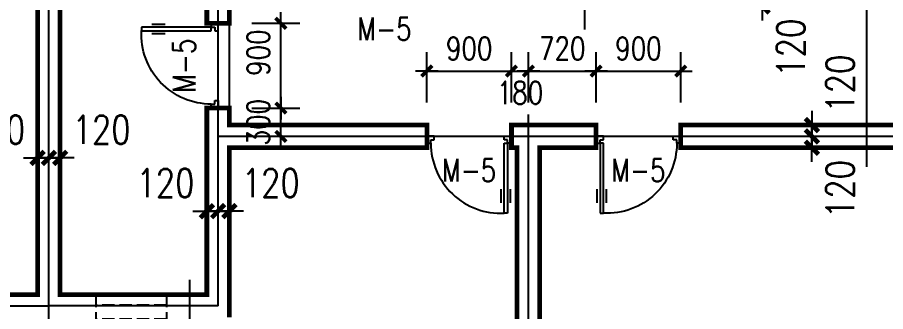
# Model space of a CAD drawing. Header units: millimetres. Extents: x -961 to 83139, y -328 to 41672.
# Drawn here: x 51208 to 60442, y 21823 to 24946 of the extents above; entities that cross this region are included whole.
import ezdxf
from ezdxf.enums import TextEntityAlignment as Align

# ---------------------------------------------------------------- set-up
doc = ezdxf.new("R2010")
doc.units = ezdxf.units.MM
doc.linetypes.add('DASH', pattern=[0.35, 0.25, -0.1])
doc.linetypes.add('DOTE', pattern=[2.42, 2, -0.2, 0.02, -0.2])
for name, color, linetype in [('DOTE', 1, 'DOTE'), ('PUB_DIM', 3, 'Continuous'), ('PUB_WALL', 7, 'Continuous'), ('WALL', 9, 'Continuous'), ('WINDOW', 4, 'Continuous'), ('WINDOW_TEXT', 7, 'Continuous')]:
    doc.layers.add(name, color=color, linetype=linetype)
doc.styles.add('_SIMPLEX', font='SIMPLEX.shx', dxfattribs={"width": 0.8})
doc.styles.add('DIM_FONT', font='SIMPLEX.shx', dxfattribs={"width": 0.8})
doc.styles.add('SIMPLEX', font='SIMPLEX.SHX')
doc.dimstyles.new('AXIS', dxfattribs={"dimtxt": 300, "dimasz": 1, "dimexe": 250, "dimexo": 300, "dimgap": 150, "dimtad": 1, "dimdec": 0, "dimzin": 0, "dimdsep": 46, "dimtxsty": 'DIM_FONT', "dimblk": '_DIMX', "dimcen": 0.09, "dimse1": 1, "dimse2": 1, "dimclrt": 7, "dimadec": 0, "dimazin": 0, "dimtfac": 1, "dimtdec": 0, "dimtix": 1, "dimtmove": 2, "dimatfit": 3, "dimldrblk": '_DIMX', "dimfxl": 1, "dimtolj": 1, "dimtzin": 0, "dimarcsym": 0})
doc.dimstyles.new('DIMA80', dxfattribs={"dimscale": 0.8, "dimtxt": 300, "dimasz": 1, "dimexe": 250, "dimexo": 300, "dimgap": 150, "dimtad": 1, "dimdec": 0, "dimzin": 0, "dimdsep": 46, "dimtxsty": 'DIM_FONT', "dimblk": '_DIMX', "dimcen": 0.09, "dimse1": 1, "dimclrt": 7, "dimadec": 0, "dimazin": 0, "dimtfac": 1, "dimtdec": 0, "dimtix": 1, "dimtmove": 2, "dimatfit": 3, "dimldrblk": '_DIMX', "dimfxl": 1, "dimtolj": 1, "dimtzin": 0, "dimarcsym": 0})
doc.dimstyles.new('DIMN80', dxfattribs={"dimscale": 0.8, "dimtxt": 300, "dimasz": 1, "dimexe": 250, "dimexo": 300, "dimgap": 150, "dimtad": 1, "dimdec": 0, "dimzin": 0, "dimdsep": 46, "dimtxsty": 'DIM_FONT', "dimblk": '_DIMX', "dimcen": 0.09, "dimclrt": 7, "dimadec": 0, "dimazin": 0, "dimtfac": 1, "dimtdec": 0, "dimtix": 1, "dimtmove": 2, "dimatfit": 3, "dimldrblk": '_DIMX', "dimfxl": 1, "dimtolj": 1, "dimtzin": 0, "dimarcsym": 0})

# ---------------------------------------------------------------- blocks, each defined once
blk = doc.blocks.new('_GCBLK')
at = {"linetype": 'DASH'}
for p, q in [((-0.5, -0.5), (-0.5, 0.5)), ((0.5, -0.5), (0.5, 0.5)), ((-0.5, 0.2), (0.5, 0.2)), ((-0.5, -0.2), (0.5, -0.2))]:
    blk.add_line(p, q, dxfattribs=at)
at = {"layer": 'WINDOW_TEXT', "style": 'SIMPLEX', "flags": 9}
blk.add_attdef('A', text='', height=1, dxfattribs=at).set_placement((0, 1.5), align=Align.MIDDLE)
blk = doc.blocks.new('_DIMX')
blk.add_line((-150, 0), (150, 0))
at = {"const_width": 50}
blk.add_lwpolyline([(-70, -70), (70, 70)], dxfattribs=at)
blk = doc.blocks.new('*D834')
at = {"layer": 'Defpoints', "color": 0}
for p in [(51542.7, 23455), (51542.7, 23455), (51662.7, 23455)]:
    blk.add_point(p, dxfattribs=at)
at = {"layer": 'PUB_DIM', "color": 0, "lineweight": -2}
for p, q in [((51541.7, 23455), (51540.7, 23455)), ((51662.7, 23455), (51542.7, 23455)), ((51663.7, 23455), (51664.7, 23455))]:
    blk.add_line(p, q, dxfattribs=at)
blk.add_blockref('_DIMX', (51542.7, 23455), dxfattribs=at)
at = {"layer": 'PUB_DIM', "color": 0, "lineweight": -2, "rotation": 180}
blk.add_blockref('_DIMX', (51662.7, 23455), dxfattribs=at)
at = {"layer": 'PUB_DIM', "color": 7, "insert": (52102.7, 23755), "char_height": 300, "attachment_point": 5, "style": 'DIM_FONT'}
blk.add_mtext('\\A1;120', dxfattribs=at)
blk = doc.blocks.new('M_A23MCU')
for p, q in [((-0.454, 0.081), (-0.454, 0.905)), ((-0.454, 0.905), (-0.413, 0.905)), ((-0.413, 0.905), (-0.413, 0.081)), ((-0.489, 0.782), (-0.489, 0.624)), ((-0.378, 0.782), (-0.378, 0.624)), ((-0.495, -0.002), (-0.495, 0.081)), ((-0.495, 0.081), (-0.454, 0.081)), ((-0.413, 0.081), (-0.454, 0.081)), ((-0.454, 0.081), (-0.454, 0.039)), ((-0.454, 0.039), (-0.413, 0.039)), ((-0.413, 0.039), (-0.413, -0.002)), ((0.412, 0.039), (0.412, -0.002)), ((0.453, 0.039), (0.412, 0.039)), ((0.453, 0.081), (0.453, 0.039)), ((0.494, 0.081), (0.453, 0.081)), ((0.494, -0.002), (0.494, 0.081)), ((-0.413, -0.002), (-0.495, -0.002)), ((-0.495, -0.002), (-0.495, -0.002)), ((0.412, -0.002), (0.494, -0.002)), ((0.494, -0.002), (0.494, -0.002))]:
    blk.add_line(p, q)
blk.add_arc((-0.372, 0.082), 0.825, 359.9283, 92.866)
blk = doc.blocks.new('*D836')
at = {"layer": 'Defpoints', "color": 0}
for p in [(51542.7, 23455), (51662.7, 23455), (51662.7, 23455)]:
    blk.add_point(p, dxfattribs=at)
at = {"layer": 'PUB_DIM', "color": 0, "lineweight": -2}
for p, q in [((51541.7, 23455), (51540.7, 23455)), ((51542.7, 23455), (51662.7, 23455)), ((51663.7, 23455), (51664.7, 23455))]:
    blk.add_line(p, q, dxfattribs=at)
blk.add_blockref('_DIMX', (51542.7, 23455), dxfattribs=at)
at = {"layer": 'PUB_DIM', "color": 0, "lineweight": -2, "rotation": 180}
blk.add_blockref('_DIMX', (51662.7, 23455), dxfattribs=at)
at = {"layer": 'PUB_DIM', "color": 7, "insert": (52102.7, 23755), "char_height": 300, "attachment_point": 5, "style": 'DIM_FONT'}
blk.add_mtext('\\A1;120', dxfattribs=at)
blk = doc.blocks.new('*D838')
at = {"layer": 'Defpoints', "color": 0}
for p in [(51422.7, 23455), (51542.7, 23455), (51542.7, 23455)]:
    blk.add_point(p, dxfattribs=at)
at = {"layer": 'PUB_DIM', "color": 0, "lineweight": -2}
for p, q in [((51421.7, 23455), (51420.7, 23455)), ((51422.7, 23455), (51542.7, 23455)), ((51543.7, 23455), (51544.7, 23455))]:
    blk.add_line(p, q, dxfattribs=at)
blk.add_blockref('_DIMX', (51422.7, 23455), dxfattribs=at)
at = {"layer": 'PUB_DIM', "color": 0, "lineweight": -2, "rotation": 180}
blk.add_blockref('_DIMX', (51542.7, 23455), dxfattribs=at)
at = {"layer": 'PUB_DIM', "color": 7, "insert": (50982.7, 23755), "char_height": 300, "attachment_point": 5, "style": 'DIM_FONT'}
blk.add_mtext('\\A1;120', dxfattribs=at)
blk = doc.blocks.new('*D847')
at = {"layer": 'Defpoints', "color": 0}
for p in [(53462.7, 24883.2), (54010, 24883.2), (53462.7, 23983.2)]:
    blk.add_point(p, dxfattribs=at)
at = {"layer": 'PUB_DIM', "color": 0, "lineweight": -2}
for p, q in [((53702.7, 24883.2), (54210, 24883.2)), ((54010, 23984), (54010, 24882.4)), ((53702.7, 23983.2), (54210, 23983.2))]:
    blk.add_line(p, q, dxfattribs=at)
at = {"layer": 'PUB_DIM', "color": 0, "lineweight": -2, "xscale": 0.8, "yscale": 0.8, "zscale": 0.8}
for p, rotation in [((54010, 24883.2), 90), ((54010, 23983.2), 270)]:
    blk.add_blockref('_DIMX', p, dxfattribs=dict(at, rotation=rotation))
at = {"layer": 'PUB_DIM', "color": 7, "insert": (53770, 24571.4), "char_height": 240, "attachment_point": 5, "rotation": 90, "style": 'DIM_FONT'}
blk.add_mtext('\\A1;900', dxfattribs=at)
blk = doc.blocks.new('*D848')
at = {"layer": 'Defpoints', "color": 0}
for p in [(53462.7, 23983.2), (54010, 23983.2), (53462.7, 23683.2)]:
    blk.add_point(p, dxfattribs=at)
at = {"layer": 'PUB_DIM', "color": 0, "lineweight": -2}
for p, q in [((53702.7, 23983.2), (54210, 23983.2)), ((54010, 23984), (54010, 23984.8)), ((54010, 23683.2), (54010, 23983.2)), ((54010, 23682.4), (54010, 23681.6))]:
    blk.add_line(p, q, dxfattribs=at)
at = {"layer": 'PUB_DIM', "color": 0, "lineweight": -2, "xscale": 0.8, "yscale": 0.8, "zscale": 0.8}
for p, rotation in [((54010, 23983.2), 270), ((54010, 23683.2), 90)]:
    blk.add_blockref('_DIMX', p, dxfattribs=dict(at, rotation=rotation))
at = {"layer": 'PUB_DIM', "color": 7, "insert": (53770, 23833.2), "char_height": 240, "attachment_point": 5, "rotation": 90, "style": 'DIM_FONT'}
blk.add_mtext('\\A1;300', dxfattribs=at)
blk = doc.blocks.new('*D849')
at = {"layer": 'Defpoints', "color": 0}
for p in [(53342.7, 22888.8), (53342.7, 22888.8), (53462.7, 22888.8)]:
    blk.add_point(p, dxfattribs=at)
at = {"layer": 'PUB_DIM', "color": 0, "lineweight": -2}
for p, q in [((53341.7, 22888.8), (53340.7, 22888.8)), ((53462.7, 22888.8), (53342.7, 22888.8)), ((53463.7, 22888.8), (53464.7, 22888.8))]:
    blk.add_line(p, q, dxfattribs=at)
blk.add_blockref('_DIMX', (53342.7, 22888.8), dxfattribs=at)
at = {"layer": 'PUB_DIM', "color": 0, "lineweight": -2, "rotation": 180}
blk.add_blockref('_DIMX', (53462.7, 22888.8), dxfattribs=at)
at = {"layer": 'PUB_DIM', "color": 7, "insert": (53902.7, 23188.8), "char_height": 300, "attachment_point": 5, "style": 'DIM_FONT'}
blk.add_mtext('\\A1;120', dxfattribs=at)
blk = doc.blocks.new('*D850')
at = {"layer": 'Defpoints', "color": 0}
for p in [(53222.7, 22888.8), (53222.7, 22888.8), (53342.7, 22888.8)]:
    blk.add_point(p, dxfattribs=at)
at = {"layer": 'PUB_DIM', "color": 0, "lineweight": -2}
for p, q in [((53221.7, 22888.8), (53220.7, 22888.8)), ((53342.7, 22888.8), (53222.7, 22888.8)), ((53343.7, 22888.8), (53344.7, 22888.8))]:
    blk.add_line(p, q, dxfattribs=at)
blk.add_blockref('_DIMX', (53222.7, 22888.8), dxfattribs=at)
at = {"layer": 'PUB_DIM', "color": 0, "lineweight": -2, "rotation": 180}
blk.add_blockref('_DIMX', (53342.7, 22888.8), dxfattribs=at)
at = {"layer": 'PUB_DIM', "color": 7, "insert": (52782.7, 23188.8), "char_height": 300, "attachment_point": 5, "style": 'DIM_FONT'}
blk.add_mtext('\\A1;120', dxfattribs=at)
blk = doc.blocks.new('*D856')
at = {"layer": 'Defpoints', "color": 0}
for p in [(59657.9, 23683.2), (59657.9, 23683.2), (59657.9, 23563.2)]:
    blk.add_point(p, dxfattribs=at)
at = {"layer": 'PUB_DIM', "color": 0, "lineweight": -2}
for p, q in [((59657.9, 23684.2), (59657.9, 23685.2)), ((59657.9, 23563.2), (59657.9, 23683.2)), ((59657.9, 23562.2), (59657.9, 23561.2))]:
    blk.add_line(p, q, dxfattribs=at)
for p, rotation in [((59657.9, 23683.2), 270), ((59657.9, 23563.2), 90)]:
    blk.add_blockref('_DIMX', p, dxfattribs=dict(at, rotation=rotation))
at = {"layer": 'PUB_DIM', "color": 7, "insert": (59957.9, 23123.2), "char_height": 300, "attachment_point": 5, "rotation": 90, "style": 'DIM_FONT'}
blk.add_mtext('\\A1;120', dxfattribs=at)
blk = doc.blocks.new('*D857')
at = {"layer": 'Defpoints', "color": 0}
for p in [(59657.9, 23803.2), (59657.9, 23803.2), (59657.9, 23683.2)]:
    blk.add_point(p, dxfattribs=at)
at = {"layer": 'PUB_DIM', "color": 0, "lineweight": -2}
for p, q in [((59657.9, 23804.2), (59657.9, 23805.2)), ((59657.9, 23683.2), (59657.9, 23803.2)), ((59657.9, 23682.2), (59657.9, 23681.2))]:
    blk.add_line(p, q, dxfattribs=at)
for p, rotation in [((59657.9, 23803.2), 270), ((59657.9, 23683.2), 90)]:
    blk.add_blockref('_DIMX', p, dxfattribs=dict(at, rotation=rotation))
at = {"layer": 'PUB_DIM', "color": 7, "insert": (59957.9, 24243.2), "char_height": 300, "attachment_point": 5, "rotation": 90, "style": 'DIM_FONT'}
blk.add_mtext('\\A1;120', dxfattribs=at)
blk = doc.blocks.new('*D858')
at = {"layer": 'Defpoints', "color": 0}
for p in [(59132.8, 25183.2), (59132.8, 25183.2), (59132.8, 25063.2)]:
    blk.add_point(p, dxfattribs=at)
at = {"layer": 'PUB_DIM', "color": 0, "lineweight": -2}
for p, q in [((59132.8, 25184.2), (59132.8, 25185.2)), ((59132.8, 25063.2), (59132.8, 25183.2)), ((59132.8, 25062.2), (59132.8, 25061.2))]:
    blk.add_line(p, q, dxfattribs=at)
for p, rotation in [((59132.8, 25183.2), 270), ((59132.8, 25063.2), 90)]:
    blk.add_blockref('_DIMX', p, dxfattribs=dict(at, rotation=rotation))
at = {"layer": 'PUB_DIM', "color": 7, "insert": (59432.8, 24623.2), "char_height": 300, "attachment_point": 5, "rotation": 90, "style": 'DIM_FONT'}
blk.add_mtext('\\A1;120', dxfattribs=at)
blk = doc.blocks.new('*D860')
at = {"layer": 'Defpoints', "color": 0}
for p in [(58262.7, 24376.4), (57362.7, 23803.2), (58262.7, 23803.2)]:
    blk.add_point(p, dxfattribs=at)
at = {"layer": 'PUB_DIM', "color": 0, "lineweight": -2}
for p, q in [((57362.7, 24043.2), (57362.7, 24576.4)), ((58262.7, 24043.2), (58262.7, 24576.4)), ((57363.5, 24376.4), (58261.9, 24376.4))]:
    blk.add_line(p, q, dxfattribs=at)
at = {"layer": 'PUB_DIM', "color": 0, "lineweight": -2, "xscale": 0.8, "yscale": 0.8, "zscale": 0.8, "rotation": 180}
blk.add_blockref('_DIMX', (57362.7, 24376.4), dxfattribs=at)
at = {"layer": 'PUB_DIM', "color": 0, "lineweight": -2, "xscale": 0.8, "yscale": 0.8, "zscale": 0.8}
blk.add_blockref('_DIMX', (58262.7, 24376.4), dxfattribs=at)
at = {"layer": 'PUB_DIM', "color": 7, "insert": (57812.7, 24616.4), "char_height": 240, "attachment_point": 5, "style": 'DIM_FONT'}
blk.add_mtext('\\A1;900', dxfattribs=at)
blk = doc.blocks.new('*D865')
at = {"layer": 'Defpoints', "color": 0}
for p in [(56462.7, 24376.4), (55562.7, 23803.2), (56462.7, 23803.2)]:
    blk.add_point(p, dxfattribs=at)
at = {"layer": 'PUB_DIM', "color": 0, "lineweight": -2}
for p, q in [((55562.7, 24043.2), (55562.7, 24576.4)), ((56462.7, 24043.2), (56462.7, 24576.4)), ((55563.5, 24376.4), (56461.9, 24376.4))]:
    blk.add_line(p, q, dxfattribs=at)
at = {"layer": 'PUB_DIM', "color": 0, "lineweight": -2, "xscale": 0.8, "yscale": 0.8, "zscale": 0.8, "rotation": 180}
blk.add_blockref('_DIMX', (55562.7, 24376.4), dxfattribs=at)
at = {"layer": 'PUB_DIM', "color": 0, "lineweight": -2, "xscale": 0.8, "yscale": 0.8, "zscale": 0.8}
blk.add_blockref('_DIMX', (56462.7, 24376.4), dxfattribs=at)
at = {"layer": 'PUB_DIM', "color": 7, "insert": (56012.7, 24616.4), "char_height": 240, "attachment_point": 5, "style": 'DIM_FONT'}
blk.add_mtext('\\A1;900', dxfattribs=at)
blk = doc.blocks.new('*D866')
at = {"layer": 'Defpoints', "color": 0}
for p in [(56642.7, 24376.4), (56462.7, 23803.2), (56642.7, 23803.2)]:
    blk.add_point(p, dxfattribs=at)
at = {"layer": 'PUB_DIM', "color": 0, "lineweight": -2}
for p, q in [((56462.7, 24043.2), (56462.7, 24576.4)), ((56642.7, 24043.2), (56642.7, 24576.4)), ((56461.9, 24376.4), (56461.1, 24376.4)), ((56462.7, 24376.4), (56642.7, 24376.4)), ((56643.5, 24376.4), (56644.3, 24376.4))]:
    blk.add_line(p, q, dxfattribs=at)
at = {"layer": 'PUB_DIM', "color": 0, "lineweight": -2, "xscale": 0.8, "yscale": 0.8, "zscale": 0.8}
blk.add_blockref('_DIMX', (56462.7, 24376.4), dxfattribs=at)
at = {"layer": 'PUB_DIM', "color": 0, "lineweight": -2, "xscale": 0.8, "yscale": 0.8, "zscale": 0.8, "rotation": 180}
blk.add_blockref('_DIMX', (56642.7, 24376.4), dxfattribs=at)
at = {"layer": 'PUB_DIM', "color": 7, "insert": (56552.7, 24146), "char_height": 240, "attachment_point": 5, "style": 'DIM_FONT'}
blk.add_mtext('\\A1;180', dxfattribs=at)
blk = doc.blocks.new('*D867')
at = {"layer": 'Defpoints', "color": 0}
for p in [(57362.7, 24376.4), (56642.7, 23803.2), (57362.7, 23803.2)]:
    blk.add_point(p, dxfattribs=at)
at = {"layer": 'PUB_DIM', "color": 0, "lineweight": -2}
for p, q in [((56642.7, 24043.2), (56642.7, 24576.4)), ((57362.7, 24043.2), (57362.7, 24576.4)), ((56641.9, 24376.4), (56641.1, 24376.4)), ((56642.7, 24376.4), (57362.7, 24376.4)), ((57363.5, 24376.4), (57364.3, 24376.4))]:
    blk.add_line(p, q, dxfattribs=at)
at = {"layer": 'PUB_DIM', "color": 0, "lineweight": -2, "xscale": 0.8, "yscale": 0.8, "zscale": 0.8}
blk.add_blockref('_DIMX', (56642.7, 24376.4), dxfattribs=at)
at = {"layer": 'PUB_DIM', "color": 0, "lineweight": -2, "xscale": 0.8, "yscale": 0.8, "zscale": 0.8, "rotation": 180}
blk.add_blockref('_DIMX', (57362.7, 24376.4), dxfattribs=at)
at = {"layer": 'PUB_DIM', "color": 7, "insert": (57002.7, 24616.4), "char_height": 240, "attachment_point": 5, "style": 'DIM_FONT'}
blk.add_mtext('\\A1;720', dxfattribs=at)

msp = doc.modelspace()

# ---------------------------------------------------------------- linework, layer by layer
at = {"layer": 'DOTE'}
for p, q in [((51542.7, 15533.2), (51542.7, 32751.7)), ((51542.7, 15533.2), (51542.7, 32751.7)), ((57242.7, 24819), (57242.7, 32751.7)), ((60242.7, 23360.3), (60242.7, 32751.7)), ((53342.7, 21883.2), (53342.7, 25415.1)), ((56642.7, 15533.2), (56642.7, 23915.1)), ((69542.7, 23683.2), (53342.7, 23683.2)), ((53042.7, 15533.2), (53042.7, 22162.1)), ((49742.7, 21883.2), (51542.7, 21883.2)), ((53342.7, 21883.2), (51542.7, 21883.2))]:
    msp.add_line(p, q, dxfattribs=at)
at = {"layer": 'PUB_WALL', "const_width": 50}
for points in [[(49862.7, 25063.2), (51422.7, 25063.2), (51422.7, 22003.2), (49922.7, 22003.2)], [(51662.7, 25063.2), (51662.7, 22003.2), (53162.7, 22003.2), (53222.7, 22003.2), (53222.7, 23983.2), (53462.7, 23983.2), (53462.7, 23803.2), (55562.7, 23803.2), (55562.7, 23563.2), (53462.7, 23563.2), (53462.7, 21763.2)], [(53462.7, 25063.2), (53462.7, 24883.2), (53222.7, 24883.2), (53222.7, 25063.2)], [(56042.7, 17433.2), (56892.7, 17433.2), (56892.7, 18033.2), (57792.7, 18033.2), (57792.7, 18403.2), (56762.7, 18403.2), (56762.7, 23563.2), (57362.7, 23563.2), (57362.7, 23803.2), (56462.7, 23803.2), (56462.7, 23563.2), (56522.7, 23563.2), (56522.7, 18403.2), (56522.7, 17803.2), (56042.7, 17803.2)]]:
    msp.add_lwpolyline(points, dxfattribs=at)
msp.add_lwpolyline([(61322.7, 18403.2), (61322.7, 23563.2), (58262.7, 23563.2), (58262.7, 23803.2), (60362.7, 23803.2), (62522.7, 23803.2), (64622.7, 23803.2), (64622.7, 23563.2), (61562.7, 23563.2), (61562.7, 18403.2), (62592.7, 18403.2), (62592.7, 18033.2), (60292.7, 18033.2), (60292.7, 18403.2)], close=True, dxfattribs=at)
at = {"layer": 'WALL'}
for p, q in [((51422.7, 22003.2), (51422.7, 25063.2)), ((51662.7, 22003.2), (51662.7, 25063.2)), ((53222.7, 24883.2), (53222.7, 25063.2)), ((53462.7, 24883.2), (53462.7, 25063.2)), ((53222.7, 24883.2), (53462.7, 24883.2)), ((53222.7, 22003.2), (53222.7, 23983.2)), ((53222.7, 23983.2), (53462.7, 23983.2)), ((53462.7, 23803.2), (53462.7, 23983.2)), ((53462.7, 23803.2), (55562.7, 23803.2)), ((55562.7, 23563.2), (55562.7, 23803.2)), ((56462.7, 23563.2), (56462.7, 23803.2)), ((57362.7, 23803.2), (56462.7, 23803.2)), ((57362.7, 23803.2), (57362.7, 23563.2)), ((60362.7, 23803.2), (58262.7, 23803.2)), ((58262.7, 23803.2), (58262.7, 23563.2)), ((62522.7, 23803.2), (60362.7, 23803.2)), ((53462.7, 23563.2), (53462.7, 21763.2)), ((55562.7, 23563.2), (53462.7, 23563.2)), ((56522.7, 23563.2), (56462.7, 23563.2)), ((56522.7, 18403.2), (56522.7, 23563.2)), ((56762.7, 18403.2), (56762.7, 23563.2)), ((57362.7, 23563.2), (56762.7, 23563.2)), ((61322.7, 23563.2), (58262.7, 23563.2)), ((49922.7, 22003.2), (51422.7, 22003.2)), ((53162.7, 22003.2), (51662.7, 22003.2)), ((53222.7, 22003.2), (53162.7, 22003.2))]:
    msp.add_line(p, q, dxfattribs=at)
at = {"layer": 'WINDOW'}
msp.add_line((53462.7, 23983.2), (53462.7, 24883.2), dxfattribs=at)

# ---------------------------------------------------------------- block references
ref = msp.add_blockref('M_A23MCU', (55112.7, 25183.2), dxfattribs=dict(at, xscale=-900, yscale=-900, zscale=900, rotation=180))
ref.add_attrib('A', 'M-5', dxfattribs={"layer": 'WINDOW_TEXT', "height": 240, "style": '_SIMPLEX', "width": 0.8, "flags": 8}).set_placement((55112.7, 24823.2), align=Align.MIDDLE)
ref = msp.add_blockref('M_A23MCU', (53342.7, 24433.2), dxfattribs=dict(at, xscale=-900, yscale=900, zscale=900, rotation=90))
ref.add_attrib('A', 'M-5', dxfattribs={"layer": 'WINDOW_TEXT', "height": 240, "rotation": 90, "style": '_SIMPLEX', "width": 0.8, "flags": 8}).set_placement((52982.7, 24433.2), align=Align.MIDDLE)
ref = msp.add_blockref('M_A23MCU', (56012.7, 23683.2), dxfattribs=dict(at, xscale=-900, yscale=-900, zscale=900))
ref.add_attrib('A', 'M-5', dxfattribs={"layer": 'WINDOW_TEXT', "height": 240, "style": '_SIMPLEX', "width": 0.8, "flags": 8}).set_placement((56012.7, 23323.2), align=Align.MIDDLE)
ref = msp.add_blockref('M_A23MCU', (57812.7, 23683.2), dxfattribs=dict(at, xscale=-900, yscale=900, zscale=900, rotation=180))
ref.add_attrib('A', 'M-5', dxfattribs={"layer": 'WINDOW_TEXT', "height": 240, "style": '_SIMPLEX', "width": 0.8, "flags": 8}).set_placement((57812.7, 23323.2), align=Align.MIDDLE)
ref = msp.add_blockref('_GCBLK', (52417.7, 21818.2), dxfattribs=dict(at, xscale=750, yscale=370, zscale=750, rotation=180))
ref.add_attrib('A', 'C-21', dxfattribs={"layer": 'WINDOW_TEXT', "height": 240, "style": '_SIMPLEX', "width": 0.8, "flags": 8}).set_placement((52417.7, 21393.2), align=Align.MIDDLE)

# ---------------------------------------------------------------- dimensions: what is measured, and where the dimension line sits
at = {"layer": 'PUB_DIM'}
for base, p1, p2, angle, dimstyle, picture, middle, dimtype in [((59132.8, 25183.2), (59132.8, 25063.2), (59132.8, 25183.2), 90, 'AXIS', '*D858', (59432.8, 24623.2), 161), ((54010, 24883.2), (53462.7, 23983.2), (53462.7, 24883.2), 90, 'DIMN80', '*D847', (53770, 24571.4), 161), ((56642.7, 24376.4), (56462.7, 23803.2), (56642.7, 23803.2), 0, 'DIMN80', '*D866', (56552.7, 24146), 161), ((59657.9, 23803.2), (59657.9, 23683.2), (59657.9, 23803.2), 270, 'AXIS', '*D857', (59957.9, 24243.2), 160), ((51542.7, 23455), (51422.7, 23455), (51542.7, 23455), 0, 'AXIS', '*D838', (50982.7, 23755), 161), ((51542.7, 23455), (51662.7, 23455), (51542.7, 23455), 180, 'AXIS', '*D834', (52102.7, 23755), 161), ((59657.9, 23683.2), (59657.9, 23563.2), (59657.9, 23683.2), 90, 'AXIS', '*D856', (59957.9, 23123.2), 161), ((53342.7, 22888.8), (53462.7, 22888.8), (53342.7, 22888.8), 180, 'AXIS', '*D849', (53902.7, 23188.8), 161)]:
    dim = msp.add_linear_dim(base=base, p1=p1, p2=p2, angle=angle, dimstyle=dimstyle, dxfattribs=at)
    dim.commit()
    dim.dimension.update_dxf_attribs({"geometry": picture, "text_midpoint": middle, "dimtype": dimtype})
for p1, p2, distance, dimstyle, picture, middle in [((55562.7, 23803.2), (56462.7, 23803.2), 573.2, 'DIMN80', '*D865', (56012.7, 24616.4)), ((56642.7, 23803.2), (57362.7, 23803.2), 573.2, 'DIMN80', '*D867', (57002.7, 24616.4)), ((57362.7, 23803.2), (58262.7, 23803.2), 573.2, 'DIMN80', '*D860', (57812.7, 24616.4)), ((53462.7, 23683.2), (53462.7, 23983.2), -547.3, 'DIMA80', '*D848', (53770, 23833.2))]:
    dim = msp.add_aligned_dim(p1=p1, p2=p2, distance=distance, dimstyle=dimstyle, dxfattribs=at)
    dim.commit()
    dim.dimension.update_dxf_attribs({"geometry": picture, "text_midpoint": middle})
for base, p1, p2, picture, middle in [((51662.7, 23455), (51542.7, 23455), (51662.7, 23455), '*D836', (52102.7, 23755)), ((53222.7, 22888.8), (53342.7, 22888.8), (53222.7, 22888.8), '*D850', (52782.7, 23188.8))]:
    dim = msp.add_linear_dim(base=base, p1=p1, p2=p2, dimstyle='AXIS', dxfattribs=at)
    dim.commit()
    dim.dimension.update_dxf_attribs({"geometry": picture, "text_midpoint": middle, "dimtype": 160})

doc.saveas('drawing.dxf')
